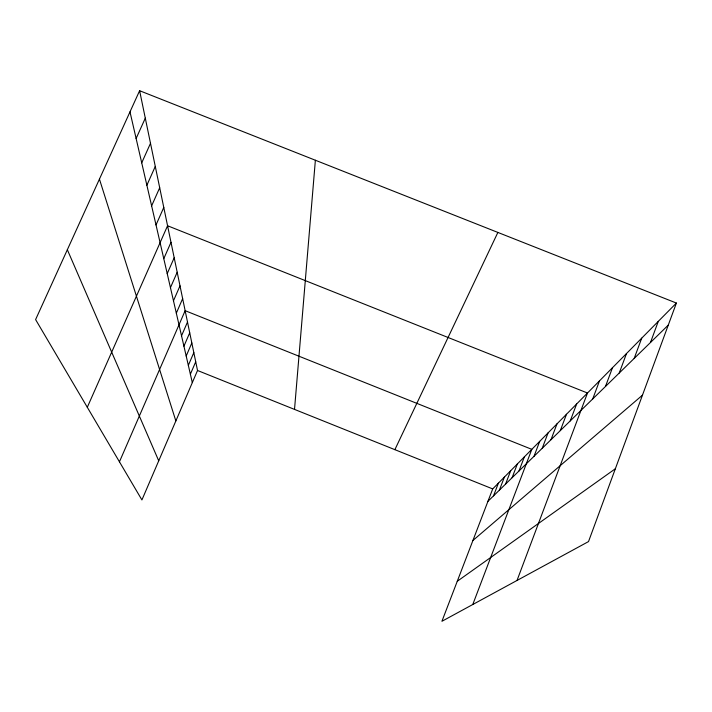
<?xml version="1.0" encoding="UTF-8"?>
<svg xmlns="http://www.w3.org/2000/svg" width="712" height="712" viewBox="0 0 712 712"><rect width="100%" height="100%" fill="white"/><g stroke="black" fill="none" stroke-linecap="round" stroke-linejoin="round"><path stroke-width="1.07" d="M294.519 409.4L315.372 160.236M676.4 303.054L588.521 541.583L441.912 621.291L492.704 488.913L676.4 303.054L139.614 90.709L35.6 319.581L141.919 499.94L197.527 370.489L139.614 90.709M650.474 342.508L658.288 321.379M634.187 358.412L641.717 338.147M605.467 386.483L612.48 367.73M619.244 373.026L626.498 353.544M517.028 580.449L587.489 393.015L167.569 225.757L87.3 407.282M592.731 398.925L599.513 380.849M560.308 430.6L566.485 414.268M570.268 420.872L576.631 403.998M534.036 456.276L539.696 441.36M542.25 448.248L548.071 432.887M550.99 439.713L556.989 423.871M512.097 477.707L517.339 463.984M518.995 470.97L524.37 456.873M472.768 604.515L531.811 449.343L185.147 310.681L119.447 461.812M493.523 495.863L498.391 483.154M499.388 490.132L504.381 477.102M505.573 484.089L510.682 470.721M190.38 374.2L195.72 361.785M186.197 356.018L191.831 342.97M188.342 365.345L193.824 352.618M181.533 335.797L187.496 322.047M183.927 346.183L189.721 332.798M176.327 313.155L182.655 298.631M170.453 287.639L177.19 272.251M173.479 300.784L180.002 285.841M167.222 273.622L174.191 257.771M163.778 258.67L170.996 242.303M156.017 224.947L163.778 207.459M151.629 205.857L159.702 187.737M146.877 185.218L155.287 166.421M141.724 162.834L150.499 143.308M136.117 138.484L145.301 118.165M394.875 449.664L497.875 232.432M487.942 501.319L668.274 325.108M472.91 540.488L642.464 395.169M457.264 581.277L615.355 468.754M197.527 370.489L492.704 488.913M67.346 249.725L158.723 460.815M99.44 179.121L175.855 420.934M129.993 111.882L192.311 382.62"/></g></svg>
